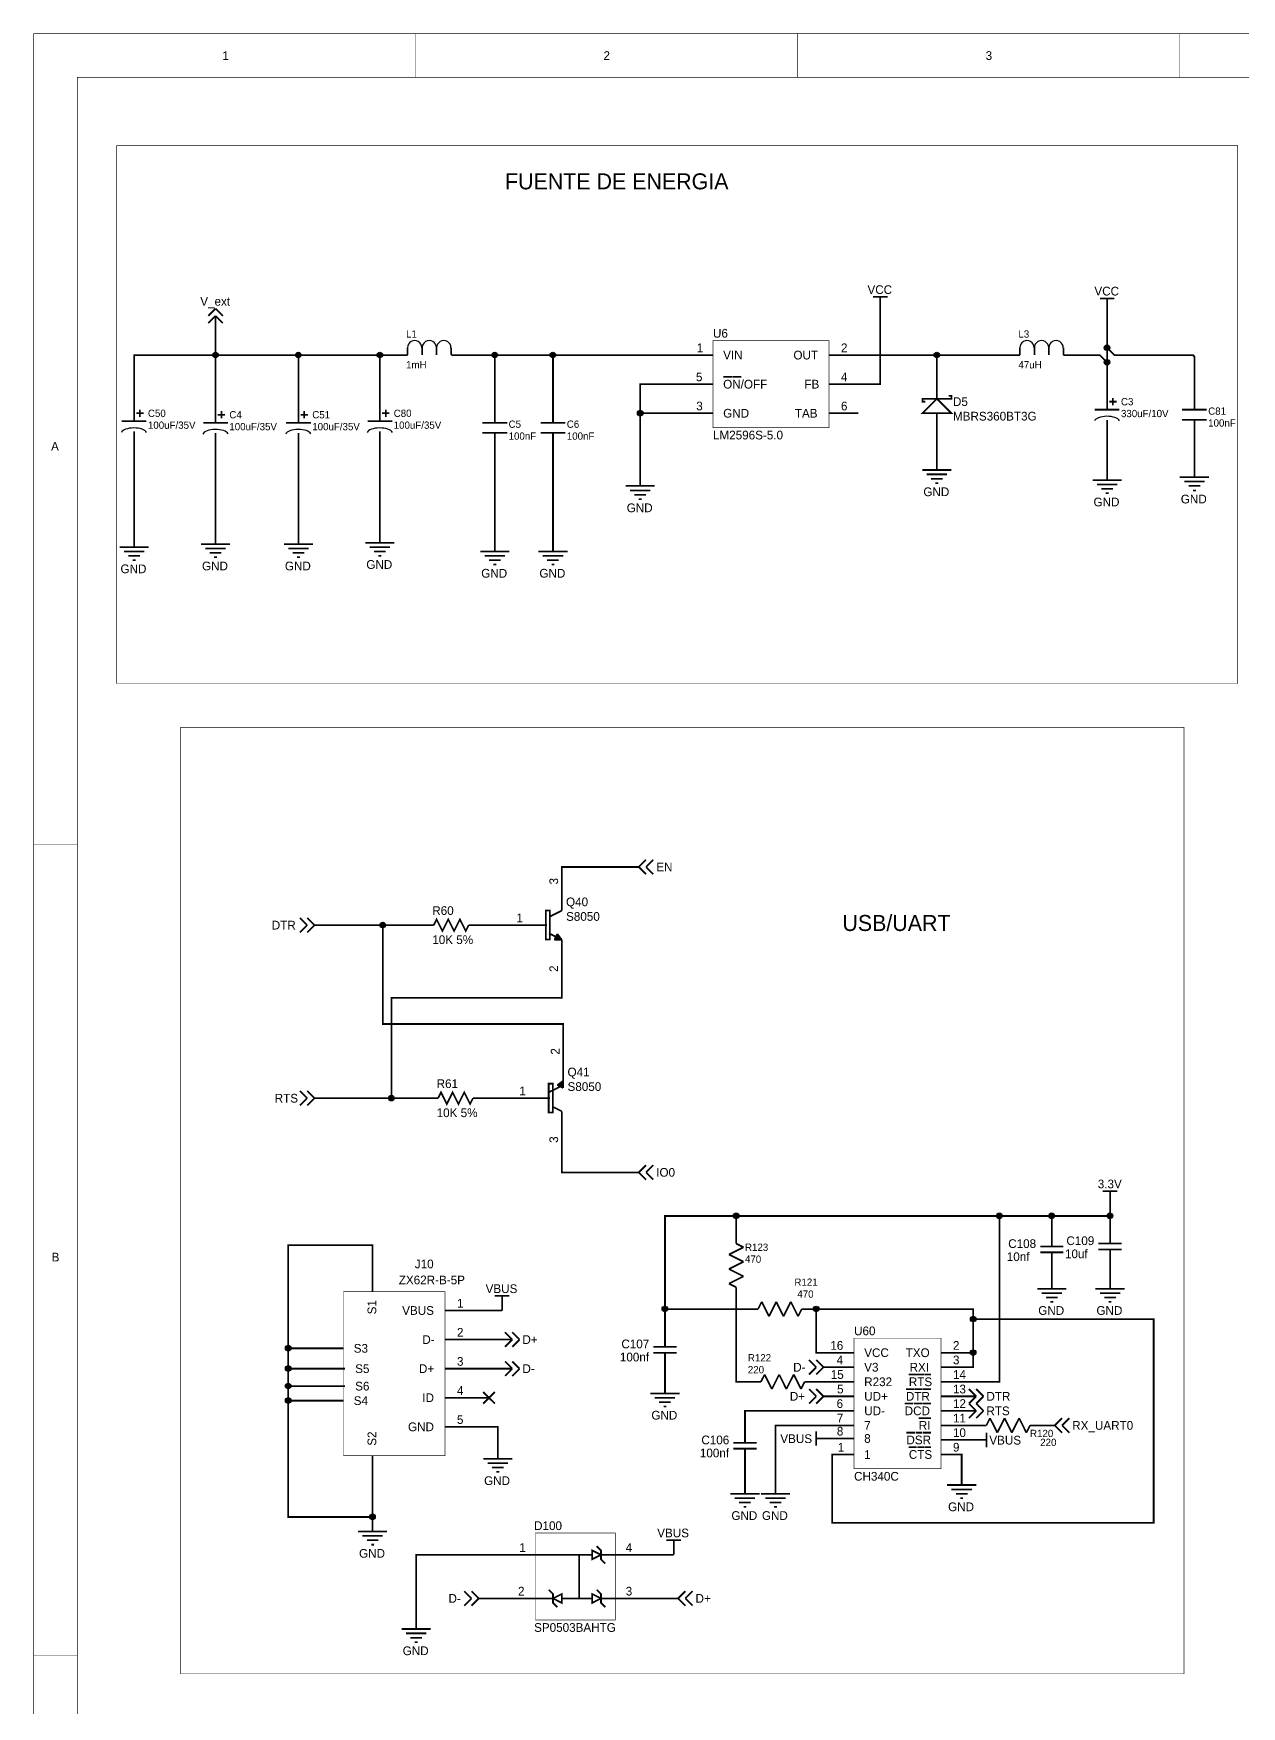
# Model space of a CAD drawing. Header units: millimetres. Extents: x 0 to 800, y 0 to 566.
# Drawn here: x 0 to 210.9, y 274.2 to 566.5 of the extents above; entities that cross this region are included whole.
import ezdxf

# ---------------------------------------------------------------- set-up
doc = ezdxf.new("R2010")
doc.units = ezdxf.units.MM
doc.layers.add('Sheet', color=255, linetype='Continuous')

msp = doc.modelspace()

# ---------------------------------------------------------------- linework, layer by layer
at = {"layer": 'Sheet'}
for points, const_width in [([(0, 566.42), (800.06, 566.42), (800.06, 0.04), (0, 0.04), (0, 566.42)], 0.0991), ([(66.67, 558.8), (66.67, 566.42)], 0.0991), ([(133.35, 558.8), (133.35, 566.42)], 0.0991), ([(200.03, 558.8), (200.03, 566.42)], 0.0991), ([(7.62, 558.8), (792.44, 558.8), (792.44, 7.66), (7.62, 7.66), (7.62, 558.8)], 0.0991), ([(14.48, 546.88), (210.27, 546.88), (210.27, 452.92), (14.48, 452.92), (14.48, 546.88)], 0.0991), ([(146.56, 520.45), (149.1, 520.45)], 0.3), ([(147.83, 517.91), (147.83, 520.45)], 0.3), ([(186.18, 520.19), (188.72, 520.19)], 0.3), ([(187.45, 517.65), (187.45, 520.19)], 0.3), ([(31.75, 518.41), (30.48, 517.14)], 0.3), ([(31.75, 517.14), (30.48, 515.87)], 0.3), ([(31.75, 518.41), (33.02, 517.14)], 0.3), ([(31.75, 517.14), (33.02, 515.87)], 0.3), ([(31.75, 515.37), (31.75, 517.14)], 0.3), ([(147.83, 517.91), (147.83, 505.21), (144.02, 505.21)], 0.3), ([(187.45, 509.02), (187.45, 511.56), (187.45, 517.65)], 0.3), ([(31.75, 515.37), (31.75, 510.29)], 0.3), ([(65.28, 511.56), (65.28, 510.29)], 0.3), ([(67.82, 511.56), (67.82, 510.29)], 0.3), ([(70.36, 511.56), (70.36, 510.29)], 0.3), ([(72.9, 511.56), (72.9, 510.29)], 0.3), ([(118.62, 512.83), (138.9, 512.83), (138.9, 497.63), (118.62, 497.63), (118.62, 512.83)], 0.0991), ([(172.21, 511.56), (172.21, 510.29)], 0.3), ([(174.75, 511.56), (174.75, 510.29)], 0.3), ([(177.29, 511.56), (177.29, 510.29)], 0.3), ([(179.83, 511.56), (179.83, 510.29)], 0.3), ([(187.45, 511.56), (188.72, 510.29), (202.44, 510.29), (202.69, 510.03), (202.69, 503.68)], 0.3), ([(17.53, 501.65), (17.53, 510.29), (31.75, 510.29)], 0.3), ([(62.74, 510.29), (60.45, 510.29), (46.23, 510.29), (31.75, 510.29), (31.75, 501.4)], 0.3), ([(46.23, 501.4), (46.23, 510.29)], 0.3), ([(60.45, 501.65), (60.45, 510.29)], 0.3), ([(65.28, 510.29), (62.74, 510.29)], 0.3), ([(72.9, 510.29), (75.44, 510.29)], 0.3), ([(80.52, 501.4), (80.52, 510.29), (75.44, 510.29)], 0.3), ([(90.68, 501.4), (90.68, 510.29), (80.52, 510.29)], 0.3), ([(113.54, 510.29), (90.68, 510.29)], 0.3), ([(118.62, 510.29), (113.54, 510.29)], 0.3), ([(138.94, 510.29), (144.02, 510.29)], 0.3), ([(144.02, 510.29), (157.73, 510.29), (169.67, 510.29)], 0.3), ([(157.73, 505.21), (157.73, 510.29)], 0.3), ([(172.21, 510.29), (169.67, 510.29)], 0.3), ([(179.83, 510.29), (182.37, 510.29)], 0.3), ([(187.45, 503.68), (187.45, 509.02), (186.18, 510.29), (182.37, 510.29)], 0.3), ([(121.92, 506.48), (120.4, 506.48)], 0.3), ([(123.57, 506.48), (122.01, 506.48)], 0.3), ([(113.54, 500.13), (105.92, 500.13), (105.92, 505.21), (113.54, 505.21)], 0.3), ([(118.62, 505.21), (113.54, 505.21)], 0.3), ([(138.94, 505.21), (144.02, 505.21)], 0.3), ([(159.77, 503.17), (160.27, 503.17), (160.27, 502.67), (155.19, 502.67), (155.19, 502.16), (155.7, 502.16)], 0.3), ([(157.73, 502.67), (157.73, 505.21)], 0.3), ([(187.45, 501.14), (187.45, 503.68)], 0.3), ([(188.47, 501.52), (188.47, 502.79)], 0.3), ([(202.69, 501.14), (202.69, 503.68)], 0.3), ([(17.53, 499.11), (17.53, 501.65)], 0.3), ([(17.91, 500.13), (19.18, 500.13)], 0.3), ([(18.54, 499.49), (18.54, 500.76)], 0.3), ([(31.75, 498.86), (31.75, 501.4)], 0.3), ([(32.13, 499.87), (33.4, 499.87)], 0.3), ([(32.77, 499.24), (32.77, 500.51)], 0.3), ([(46.23, 498.86), (46.23, 501.4)], 0.3), ([(46.61, 499.87), (47.88, 499.87)], 0.3), ([(47.24, 499.24), (47.24, 500.51)], 0.3), ([(60.45, 499.11), (60.45, 501.65)], 0.3), ([(60.83, 500.13), (62.1, 500.13)], 0.3), ([(61.47, 499.49), (61.47, 500.76)], 0.3), ([(80.52, 498.86), (80.52, 501.4)], 0.3), ([(90.68, 498.86), (90.68, 501.4)], 0.3), ([(105.92, 489.97), (105.92, 500.13)], 0.3), ([(118.62, 500.13), (113.54, 500.13)], 0.3), ([(138.94, 500.13), (144.02, 500.13)], 0.3), ([(157.73, 500.13), (157.73, 497.59)], 0.3), ([(189.61, 500.76), (185.29, 500.76)], 0.3), ([(187.45, 500.76), (187.45, 501.14)], 0.3), ([(187.83, 502.16), (189.1, 502.16)], 0.3), ([(204.85, 500.76), (200.53, 500.76)], 0.3), ([(202.69, 501.14), (202.69, 500.76)], 0.3), ([(19.68, 498.73), (15.37, 498.73)], 0.3), ([(17.53, 498.73), (17.53, 499.11)], 0.3), ([(17.53, 496.57), (17.53, 496.95)], 0.3), ([(33.91, 498.48), (29.59, 498.48)], 0.3), ([(31.75, 498.48), (31.75, 498.86)], 0.3), ([(31.75, 496.32), (31.75, 496.7)], 0.3), ([(48.39, 498.48), (44.07, 498.48)], 0.3), ([(46.23, 498.48), (46.23, 498.86)], 0.3), ([(46.23, 496.32), (46.23, 496.7)], 0.3), ([(62.61, 498.73), (58.29, 498.73)], 0.3), ([(60.45, 498.73), (60.45, 499.11)], 0.3), ([(60.45, 496.57), (60.45, 496.95)], 0.3), ([(82.68, 498.48), (78.36, 498.48)], 0.3), ([(78.36, 496.7), (82.68, 496.7)], 0.3), ([(80.52, 498.48), (80.52, 498.86)], 0.3), ([(80.52, 496.32), (80.52, 496.7)], 0.3), ([(92.84, 498.48), (88.52, 498.48)], 0.3), ([(88.52, 496.7), (92.84, 496.7)], 0.3), ([(90.68, 498.86), (90.68, 498.48)], 0.3), ([(90.68, 496.7), (90.68, 496.32)], 0.3), ([(157.73, 497.59), (157.73, 492.76)], 0.3), ([(187.45, 498.6), (187.45, 498.98)], 0.3), ([(187.45, 498.6), (187.45, 496.06)], 0.3), ([(200.53, 498.98), (204.85, 498.98)], 0.3), ([(202.69, 498.98), (202.69, 498.6)], 0.3), ([(202.69, 498.6), (202.69, 496.06)], 0.3), ([(17.53, 496.57), (17.53, 494.03)], 0.3), ([(17.53, 494.03), (17.53, 479.3)], 0.3), ([(31.75, 496.32), (31.75, 493.78)], 0.3), ([(31.75, 493.78), (31.75, 479.81)], 0.3), ([(46.23, 496.32), (46.23, 493.78)], 0.3), ([(46.23, 493.78), (46.23, 479.81)], 0.3), ([(60.45, 496.57), (60.45, 494.03)], 0.3), ([(60.45, 494.03), (60.45, 480.06)], 0.3), ([(80.52, 496.32), (80.52, 493.78)], 0.3), ([(80.52, 493.78), (80.52, 478.54)], 0.3), ([(90.68, 496.32), (90.68, 493.78)], 0.3), ([(90.68, 493.78), (90.68, 478.54)], 0.3), ([(187.45, 496.06), (187.45, 490.98)], 0.3), ([(202.69, 496.06), (202.69, 491.49)], 0.3), ([(157.73, 492.76), (157.73, 490.22)], 0.3), ([(187.45, 490.98), (187.45, 488.44)], 0.3), ([(202.69, 491.49), (202.69, 488.95)], 0.3), ([(105.92, 489.97), (105.92, 487.43)], 0.3), ([(155.19, 490.22), (160.27, 490.22)], 0.3), ([(155.96, 489.46), (159.51, 489.46)], 0.3), ([(156.72, 488.7), (158.75, 488.7)], 0.3), ([(157.48, 487.93), (157.99, 487.93)], 0.3), ([(184.91, 488.44), (189.99, 488.44)], 0.3), ([(200.15, 488.95), (205.23, 488.95)], 0.3), ([(200.91, 488.19), (204.47, 488.19)], 0.3), ([(103.38, 487.43), (108.46, 487.43)], 0.3), ([(104.14, 486.66), (107.7, 486.66)], 0.3), ([(104.9, 485.9), (106.93, 485.9)], 0.3), ([(105.66, 485.14), (106.17, 485.14)], 0.3), ([(185.67, 487.68), (189.23, 487.68)], 0.3), ([(186.44, 486.92), (188.47, 486.92)], 0.3), ([(187.2, 486.16), (187.71, 486.16)], 0.3), ([(201.68, 487.43), (203.71, 487.43)], 0.3), ([(202.44, 486.66), (202.95, 486.66)], 0.3), ([(17.53, 479.3), (17.53, 476.76)], 0.3), ([(31.75, 479.81), (31.75, 477.27)], 0.3), ([(46.23, 479.81), (46.23, 477.27)], 0.3), ([(60.45, 480.06), (60.45, 477.52)], 0.3), ([(14.99, 476.76), (20.07, 476.76)], 0.3), ([(29.21, 477.27), (34.29, 477.27)], 0.3), ([(29.97, 476.5), (33.53, 476.5)], 0.3), ([(43.69, 477.27), (48.77, 477.27)], 0.3), ([(44.45, 476.5), (48.01, 476.5)], 0.3), ([(57.91, 477.52), (62.99, 477.52)], 0.3), ([(58.67, 476.76), (62.23, 476.76)], 0.3), ([(80.52, 478.54), (80.52, 476)], 0.3), ([(90.68, 478.54), (90.68, 476)], 0.3), ([(15.75, 476), (19.3, 476)], 0.3), ([(16.51, 475.23), (18.54, 475.23)], 0.3), ([(17.27, 474.47), (17.78, 474.47)], 0.3), ([(30.73, 475.74), (32.77, 475.74)], 0.3), ([(31.5, 474.98), (32, 474.98)], 0.3), ([(45.21, 475.74), (47.24, 475.74)], 0.3), ([(45.97, 474.98), (46.48, 474.98)], 0.3), ([(59.44, 476), (61.47, 476)], 0.3), ([(60.2, 475.23), (60.71, 475.23)], 0.3), ([(77.98, 476), (83.06, 476)], 0.3), ([(78.74, 475.23), (82.3, 475.23)], 0.3), ([(79.5, 474.47), (81.53, 474.47)], 0.3), ([(80.26, 473.71), (80.77, 473.71)], 0.3), ([(88.14, 476), (93.22, 476)], 0.3), ([(88.9, 475.23), (92.46, 475.23)], 0.3), ([(89.66, 474.47), (91.69, 474.47)], 0.3), ([(90.42, 473.71), (90.93, 473.71)], 0.3), ([(25.65, 445.26), (200.87, 445.26), (200.87, 279.95), (25.65, 279.95), (25.65, 445.26)], 0.0991), ([(7.62, 424.81), (0, 424.81)], 0.0991), ([(92.2, 418.34), (92.2, 420.88), (105.16, 420.88)], 0.3), ([(105.16, 420.88), (105.66, 420.88)], 0.3), ([(105.66, 420.88), (106.93, 422.15)], 0.3), ([(105.66, 420.88), (106.93, 419.61)], 0.3), ([(106.93, 420.88), (108.2, 422.15)], 0.3), ([(106.93, 420.88), (108.2, 419.61)], 0.3), ([(92.2, 415.8), (92.2, 418.34)], 0.3), ([(92.2, 415.8), (92.2, 413.26)], 0.3), ([(47.75, 410.72), (46.48, 411.99)], 0.3), ([(49.02, 410.72), (47.75, 411.99)], 0.3), ([(69.85, 410.72), (70.36, 411.73), (71.37, 409.7), (72.39, 411.73), (73.41, 409.7), (74.42, 411.73), (75.44, 409.7), (75.95, 410.72)], 0.3), ([(89.41, 413.26), (90.13, 413.26), (90.13, 408.22), (89.41, 408.22), (89.41, 413.26)], 0.3), ([(92.2, 413.26), (90.17, 412.24)], 0.3), ([(47.75, 410.72), (46.48, 409.45)], 0.3), ([(49.02, 410.72), (47.75, 409.45)], 0.3), ([(49.53, 410.72), (49.02, 410.72)], 0.3), ([(67.31, 410.72), (60.96, 410.72), (49.53, 410.72)], 0.3), ([(60.96, 410.72), (60.96, 393.45), (92.46, 393.45), (92.46, 388.62)], 0.3), ([(69.85, 410.72), (67.31, 410.72)], 0.3), ([(75.95, 410.72), (78.49, 410.72)], 0.3), ([(78.49, 410.72), (84.58, 410.72)], 0.3), ([(87.12, 410.72), (84.58, 410.72)], 0.3), ([(87.12, 410.72), (89.66, 410.72)], 0.3), ([(91.2, 408.68), (89.97, 409.29)], 0.3), ([(90.93, 408.18), (91.44, 409.19)], 0.3), ([(91.44, 409.19), (92.2, 408.18)], 0.3), ([(92.2, 408.18), (90.93, 408.18)], 0.3), ([(91.44, 408.94), (91.19, 408.43)], 0.3), ([(91.19, 408.43), (91.57, 408.43)], 0.3), ([(91.19, 408.3), (91.95, 408.3)], 0.3), ([(91.95, 408.3), (91.44, 408.94)], 0.3), ([(91.57, 408.43), (91.44, 408.69)], 0.3), ([(92.2, 408.18), (92.2, 405.64)], 0.3), ([(92.2, 405.64), (92.2, 403.1)], 0.3), ([(92.2, 403.1), (92.2, 398.02), (62.48, 398.02), (62.48, 380.49)], 0.3), ([(92.46, 386.08), (92.46, 388.62)], 0.3), ([(92.46, 383.54), (92.46, 386.08)], 0.3), ([(89.92, 383.03), (90.64, 383.03), (90.64, 377.99), (89.92, 377.99), (89.92, 383.03)], 0.3), ([(91.44, 382.78), (92.46, 383.54)], 0.3), ([(92.46, 382.27), (91.44, 382.78)], 0.3), ([(92.33, 383.29), (91.69, 382.78)], 0.3), ([(91.69, 382.78), (92.2, 382.52)], 0.3), ([(92.2, 382.9), (91.95, 382.78)], 0.3), ([(92.2, 382.52), (92.2, 382.9)], 0.3), ([(92.33, 382.52), (92.33, 383.29)], 0.3), ([(92.46, 383.54), (92.46, 382.27)], 0.3), ([(47.75, 380.49), (46.48, 381.76)], 0.3), ([(47.75, 380.49), (46.48, 379.22)], 0.3), ([(49.02, 380.49), (47.75, 381.76)], 0.3), ([(49.02, 380.49), (47.75, 379.22)], 0.3), ([(49.53, 380.49), (49.02, 380.49)], 0.3), ([(68.07, 380.49), (62.48, 380.49), (49.53, 380.49)], 0.3), ([(70.61, 380.49), (68.07, 380.49)], 0.3), ([(70.61, 380.49), (71.12, 381.51), (72.14, 379.48), (73.15, 381.51), (74.17, 379.48), (75.18, 381.51), (76.2, 379.48), (76.71, 380.49)], 0.3), ([(76.71, 380.49), (79.25, 380.49)], 0.3), ([(79.25, 380.49), (85.09, 380.49)], 0.3), ([(87.63, 380.49), (85.09, 380.49)], 0.3), ([(87.63, 380.49), (90.17, 380.49)], 0.3), ([(89.92, 381.51), (91.95, 382.52)], 0.3), ([(90.68, 378.97), (91.19, 378.71)], 0.3), ([(92.2, 378.21), (90.97, 378.82)], 0.3), ([(92.2, 378.21), (92.2, 375.67)], 0.3), ([(92.2, 375.67), (92.2, 373.13)], 0.3), ([(92.2, 373.13), (92.2, 367.54), (105.16, 367.54)], 0.3), ([(105.66, 367.54), (106.93, 368.81)], 0.3), ([(106.93, 367.54), (108.2, 368.81)], 0.3), ([(105.16, 367.54), (105.66, 367.54)], 0.3), ([(105.66, 367.54), (106.93, 366.27)], 0.3), ([(106.93, 367.54), (108.2, 366.27)], 0.3), ([(186.69, 364.24), (189.23, 364.24)], 0.3), ([(187.96, 361.7), (187.96, 364.24)], 0.3), ([(110.24, 340.36), (110.24, 343.66), (110.24, 359.92), (122.68, 359.92)], 0.3), ([(122.68, 359.92), (168.66, 359.92)], 0.3), ([(122.68, 359.92), (122.68, 357.63)], 0.3), ([(161.04, 330.96), (168.66, 330.96), (168.66, 359.92)], 0.3), ([(168.66, 359.92), (177.8, 359.92), (187.96, 359.92), (187.96, 361.7)], 0.3), ([(177.8, 357.89), (177.8, 359.92)], 0.3), ([(187.96, 359.92), (187.96, 358.39)], 0.3), ([(122.68, 355.09), (122.68, 357.63)], 0.3), ([(177.8, 355.35), (177.8, 357.89)], 0.3), ([(187.96, 355.85), (187.96, 358.39)], 0.3), ([(46.48, 336.8), (44.45, 336.8), (44.45, 354.84), (59.18, 354.84), (59.18, 354.33)], 0.3), ([(59.18, 346.71), (59.18, 354.33)], 0.3), ([(123.95, 354.46), (121.41, 353.19)], 0.3), ([(122.68, 355.09), (123.95, 354.46)], 0.3), ([(175.77, 354.58), (179.83, 354.58)], 0.3), ([(175.77, 353.57), (179.83, 353.57)], 0.3), ([(177.8, 354.58), (177.8, 355.35)], 0.3), ([(177.8, 352.81), (177.8, 353.57)], 0.3), ([(185.93, 355.09), (189.99, 355.09)], 0.3), ([(185.93, 354.08), (189.99, 354.08)], 0.3), ([(187.96, 355.09), (187.96, 355.85)], 0.3), ([(187.96, 353.31), (187.96, 354.08)], 0.3), ([(121.41, 353.19), (123.95, 351.92)], 0.3), ([(123.95, 351.92), (121.41, 350.65)], 0.3), ([(121.41, 350.65), (123.95, 349.38)], 0.3), ([(177.8, 352.81), (177.8, 350.27)], 0.3), ([(187.96, 353.31), (187.96, 350.77)], 0.3), ([(187.96, 350.77), (187.96, 349.76)], 0.3), ([(123.95, 349.38), (121.41, 348.11)], 0.3), ([(121.41, 348.11), (122.68, 347.47)], 0.3), ([(177.8, 350.27), (177.8, 349.76)], 0.3), ([(177.8, 349.76), (177.8, 347.22)], 0.3), ([(187.96, 349.76), (187.96, 347.22)], 0.3), ([(54.1, 346.71), (71.84, 346.71), (71.84, 318.05), (54.1, 318.05), (54.1, 346.71)], 0.0991), ([(80.52, 345.95), (83.06, 345.95)], 0.3), ([(81.79, 343.41), (81.79, 345.95)], 0.3), ([(122.68, 347.47), (122.68, 344.93)], 0.3), ([(122.68, 344.93), (122.68, 330.96), (124.46, 330.96)], 0.3), ([(127.13, 344.93), (126.49, 343.66)], 0.3), ([(128.4, 342.39), (127.13, 344.93)], 0.3), ([(129.67, 344.93), (128.4, 342.39)], 0.3), ([(130.94, 342.39), (129.67, 344.93)], 0.3), ([(132.21, 344.93), (130.94, 342.39)], 0.3), ([(133.48, 342.39), (132.21, 344.93)], 0.3), ([(175.26, 347.22), (180.34, 347.22)], 0.3), ([(176.02, 346.46), (179.58, 346.46)], 0.3), ([(176.78, 345.69), (178.82, 345.69)], 0.3), ([(177.55, 344.93), (178.05, 344.93)], 0.3), ([(185.42, 347.22), (190.5, 347.22)], 0.3), ([(186.18, 346.46), (189.74, 346.46)], 0.3), ([(186.94, 345.69), (188.98, 345.69)], 0.3), ([(187.71, 344.93), (188.21, 344.93)], 0.3), ([(71.88, 343.41), (79.5, 343.41)], 0.3), ([(79.5, 343.41), (81.79, 343.41)], 0.3), ([(123.95, 343.66), (110.24, 343.66)], 0.3), ([(126.49, 343.66), (123.95, 343.66)], 0.3), ([(134.11, 343.66), (133.48, 342.39)], 0.3), ([(134.11, 343.66), (136.65, 343.66)], 0.3), ([(140.72, 318.26), (139.45, 318.26), (139.45, 306.32), (195.58, 306.32), (195.58, 341.88), (164.08, 341.88), (164.08, 343.66), (136.65, 343.66), (136.65, 336.04), (140.72, 336.04)], 0.3), ([(161.04, 336.04), (164.08, 336.04), (164.08, 341.88)], 0.3), ([(83.57, 338.33), (82.3, 339.6)], 0.3), ([(84.84, 338.33), (83.57, 339.6)], 0.3), ([(110.24, 337.82), (110.24, 340.36)], 0.3), ([(44.45, 336.8), (44.45, 333.25)], 0.3), ([(54.1, 336.8), (46.48, 336.8)], 0.3), ([(71.88, 338.33), (79.5, 338.33)], 0.3), ([(79.5, 338.33), (81.79, 338.33)], 0.3), ([(81.79, 338.33), (83.57, 338.33)], 0.3), ([(83.57, 338.33), (82.3, 337.06)], 0.3), ([(84.84, 338.33), (83.57, 337.06)], 0.3), ([(108.2, 337.06), (112.27, 337.06)], 0.3), ([(108.2, 336.04), (112.27, 336.04)], 0.3), ([(110.24, 337.06), (110.24, 337.82)], 0.3), ([(110.24, 335.28), (110.24, 336.04)], 0.3), ([(143.26, 336.04), (140.72, 336.04)], 0.3), ([(143.26, 338.58), (158.45, 338.58), (158.45, 315.77), (143.26, 315.77), (143.26, 338.58)], 0.0991), ([(158.5, 336.04), (161.04, 336.04)], 0.3), ([(161.04, 333.5), (164.08, 333.5), (164.08, 336.04)], 0.3), ([(46.74, 333.25), (44.45, 333.25)], 0.3), ([(44.45, 330.2), (44.45, 333.25)], 0.3), ([(54.36, 333.25), (46.74, 333.25)], 0.3), ([(71.88, 333.25), (79.5, 333.25)], 0.3), ([(79.5, 333.25), (81.79, 333.25)], 0.3), ([(81.79, 333.25), (83.57, 333.25)], 0.3), ([(83.57, 333.25), (82.3, 334.52)], 0.3), ([(83.57, 333.25), (82.3, 331.98)], 0.3), ([(84.84, 333.25), (83.57, 334.52)], 0.3), ([(84.84, 333.25), (83.57, 331.98)], 0.3), ([(110.24, 335.28), (110.24, 332.74)], 0.3), ([(136.65, 333.5), (135.38, 334.77)], 0.3), ([(136.65, 333.5), (135.38, 332.23)], 0.3), ([(137.92, 333.5), (136.65, 334.77)], 0.3), ([(137.92, 333.5), (136.65, 332.23)], 0.3), ([(138.43, 333.5), (137.92, 333.5)], 0.3), ([(140.72, 333.5), (138.43, 333.5)], 0.3), ([(143.26, 333.5), (140.72, 333.5)], 0.3), ([(158.5, 333.5), (161.04, 333.5)], 0.3), ([(46.48, 327.66), (44.45, 327.66), (44.45, 330.2), (46.74, 330.2)], 0.3), ([(54.36, 330.2), (46.74, 330.2)], 0.3), ([(110.24, 332.74), (110.24, 331.47)], 0.3), ([(110.24, 331.47), (110.24, 328.93)], 0.3), ([(127, 330.96), (124.46, 330.96)], 0.3), ([(127.64, 332.23), (127, 330.96)], 0.3), ([(128.91, 329.69), (127.64, 332.23)], 0.3), ([(130.18, 332.23), (128.91, 329.69)], 0.3), ([(131.44, 329.69), (130.18, 332.23)], 0.3), ([(132.72, 332.23), (131.44, 329.69)], 0.3), ([(133.99, 329.69), (132.72, 332.23)], 0.3), ([(134.62, 330.96), (133.99, 329.69)], 0.3), ([(134.62, 330.96), (137.16, 330.96)], 0.3), ([(140.72, 330.96), (137.16, 330.96)], 0.3), ([(143.26, 330.96), (140.72, 330.96)], 0.3), ([(154.3, 332.23), (152.82, 332.23)], 0.3), ([(155.57, 332.23), (154.3, 332.23)], 0.3), ([(156.72, 332.23), (155.62, 332.23)], 0.3), ([(156.72, 332.23), (155.62, 332.23)], 0.3), ([(158.5, 330.96), (161.04, 330.96)], 0.3), ([(44.45, 327.66), (44.45, 307.34), (59.18, 307.34), (59.18, 310.39)], 0.3), ([(54.1, 327.66), (46.48, 327.66)], 0.3), ([(71.88, 328.17), (79.5, 328.17)], 0.3), ([(78.49, 327.15), (80.52, 329.18)], 0.3), ([(78.49, 329.18), (80.52, 327.15)], 0.3), ([(107.7, 328.93), (112.78, 328.93)], 0.3), ([(108.46, 328.17), (112.01, 328.17)], 0.3), ([(109.22, 327.41), (111.25, 327.41)], 0.3), ([(136.65, 328.42), (135.38, 329.69)], 0.3), ([(136.65, 328.42), (135.38, 327.15)], 0.3), ([(137.92, 328.42), (136.65, 329.69)], 0.3), ([(137.92, 328.42), (136.65, 327.15)], 0.3), ([(138.43, 328.42), (137.92, 328.42)], 0.3), ([(138.43, 328.42), (140.72, 328.42)], 0.3), ([(143.26, 328.42), (140.72, 328.42)], 0.3), ([(153.63, 327.15), (152.1, 327.15)], 0.3), ([(153.84, 329.69), (152.31, 329.69)], 0.3), ([(155.11, 327.15), (153.71, 327.15)], 0.3), ([(155.19, 329.69), (153.92, 329.69)], 0.3), ([(156.72, 327.15), (155.19, 327.15)], 0.3), ([(156.72, 327.15), (155.19, 327.15)], 0.3), ([(156.72, 329.69), (155.24, 329.69)], 0.3), ([(156.72, 329.69), (155.24, 329.69)], 0.3), ([(158.5, 328.42), (161.04, 328.42)], 0.3), ([(161.04, 328.42), (162.81, 328.42)], 0.3), ([(162.81, 328.42), (164.59, 328.42)], 0.3), ([(164.59, 328.42), (163.32, 329.69)], 0.3), ([(164.59, 328.42), (163.32, 327.15)], 0.3), ([(164.59, 325.88), (163.32, 327.15)], 0.3), ([(165.86, 328.42), (164.59, 329.69)], 0.3), ([(165.86, 328.42), (164.59, 327.15)], 0.3), ([(165.86, 325.88), (164.59, 327.15)], 0.3), ([(109.98, 326.64), (110.49, 326.64)], 0.3), ([(140.72, 325.88), (124.21, 325.88), (124.21, 323.6)], 0.3), ([(143.26, 325.88), (140.72, 325.88)], 0.3), ([(156.04, 324.61), (154.56, 324.61)], 0.3), ([(156.72, 324.61), (156.04, 324.61)], 0.3), ([(156.72, 324.61), (156.04, 324.61)], 0.3), ([(158.5, 325.88), (161.04, 325.88)], 0.3), ([(162.81, 325.88), (161.04, 325.88)], 0.3), ([(162.81, 325.88), (164.59, 325.88)], 0.3), ([(164.59, 325.88), (163.32, 324.61)], 0.3), ([(165.86, 325.88), (164.59, 324.61)], 0.3), ([(167, 324.61), (166.37, 323.34)], 0.3), ([(168.28, 322.07), (167, 324.61)], 0.3), ([(169.54, 324.61), (168.28, 322.07)], 0.3), ([(170.81, 322.07), (169.54, 324.61)], 0.3), ([(172.09, 324.61), (170.81, 322.07)], 0.3), ([(173.35, 322.07), (172.09, 324.61)], 0.3), ([(178.31, 323.34), (179.58, 324.61)], 0.3), ([(179.58, 323.34), (180.85, 324.61)], 0.3), ([(71.88, 323.09), (79.5, 323.09)], 0.3), ([(79.5, 323.09), (81.03, 323.09), (81.03, 320.04)], 0.3), ([(124.21, 321.06), (124.21, 323.6)], 0.3), ([(140.72, 323.34), (129.54, 323.34), (129.54, 313.94)], 0.3), ([(136.65, 322.33), (136.65, 319.79)], 0.3), ([(143.26, 323.34), (140.72, 323.34)], 0.3), ([(153.92, 322.07), (152.4, 322.07)], 0.3), ([(155.11, 322.07), (154.01, 322.07)], 0.3), ([(156.72, 322.07), (155.24, 322.07)], 0.3), ([(156.72, 322.07), (155.24, 322.07)], 0.3), ([(158.5, 323.34), (161.04, 323.34)], 0.3), ([(161.04, 323.34), (163.83, 323.34)], 0.3), ([(166.37, 323.34), (163.83, 323.34)], 0.3), ([(166.37, 322.07), (166.37, 319.53)], 0.3), ([(173.99, 323.34), (173.35, 322.07)], 0.3), ([(173.99, 323.34), (176.53, 323.34)], 0.3), ([(176.53, 323.34), (177.8, 323.34)], 0.3), ([(177.8, 323.34), (178.31, 323.34)], 0.3), ([(178.31, 323.34), (179.58, 322.07)], 0.3), ([(179.58, 323.34), (180.85, 322.07)], 0.3), ([(81.03, 320.04), (81.03, 317.5)], 0.3), ([(122.17, 320.29), (126.24, 320.29)], 0.3), ([(122.17, 319.28), (126.24, 319.28)], 0.3), ([(124.21, 320.29), (124.21, 321.06)], 0.3), ([(124.21, 318.52), (124.21, 319.28)], 0.3), ([(124.21, 318.52), (124.21, 315.98)], 0.3), ([(139.19, 321.06), (136.65, 321.06)], 0.3), ([(140.72, 321.06), (139.19, 321.06)], 0.3), ([(143.26, 321.06), (140.72, 321.06)], 0.3), ([(154.22, 319.53), (152.82, 319.53)], 0.3), ([(155.57, 319.53), (154.3, 319.53)], 0.3), ([(156.72, 319.53), (155.62, 319.53)], 0.3), ([(156.72, 319.53), (155.62, 319.53)], 0.3), ([(158.5, 320.8), (161.04, 320.8)], 0.3), ([(161.04, 320.8), (163.83, 320.8)], 0.3), ([(163.83, 320.8), (166.37, 320.8)], 0.3), ([(59.18, 318.01), (59.18, 310.39)], 0.3), ([(78.49, 317.5), (83.57, 317.5)], 0.3), ([(79.25, 316.74), (82.8, 316.74)], 0.3), ([(80.01, 315.98), (82.04, 315.98)], 0.3), ([(124.21, 313.94), (124.21, 315.98)], 0.3), ([(143.26, 318.26), (140.72, 318.26)], 0.3), ([(158.5, 318.26), (161.04, 318.26)], 0.3), ([(161.04, 318.26), (162.05, 318.26), (162.05, 315.47)], 0.3), ([(162.05, 315.47), (162.05, 312.93)], 0.3), ([(80.77, 315.21), (81.28, 315.21)], 0.3), ([(124.21, 313.94), (124.21, 311.4)], 0.3), ([(129.54, 313.94), (129.54, 311.4)], 0.3), ([(159.51, 312.93), (164.59, 312.93)], 0.3), ([(121.67, 311.4), (126.75, 311.4)], 0.3), ([(122.43, 310.64), (125.98, 310.64)], 0.3), ([(123.19, 309.88), (125.22, 309.88)], 0.3), ([(127, 311.4), (132.08, 311.4)], 0.3), ([(127.76, 310.64), (131.32, 310.64)], 0.3), ([(128.52, 309.88), (130.56, 309.88)], 0.3), ([(160.27, 312.17), (163.83, 312.17)], 0.3), ([(161.04, 311.4), (163.07, 311.4)], 0.3), ([(161.8, 310.64), (162.31, 310.64)], 0.3), ([(59.18, 307.34), (59.18, 304.8)], 0.3), ([(123.95, 309.12), (124.46, 309.12)], 0.3), ([(129.29, 309.12), (129.79, 309.12)], 0.3), ([(56.64, 304.8), (61.72, 304.8)], 0.3), ([(57.4, 304.04), (60.96, 304.04)], 0.3), ([(87.63, 304.55), (101.56, 304.55), (101.56, 289.35), (87.63, 289.35), (87.63, 304.55)], 0.0991), ([(58.17, 303.28), (60.2, 303.28)], 0.3), ([(58.93, 302.51), (59.44, 302.51)], 0.3), ([(99.06, 300.74), (97.54, 301.5), (97.54, 299.97), (99.06, 300.74), (99.06, 301.5), (98.3, 302.26)], 0.3), ([(110.49, 303.28), (113.03, 303.28)], 0.3), ([(111.76, 300.74), (111.76, 303.28)], 0.3), ([(80.01, 300.74), (66.8, 300.74), (66.8, 290.32)], 0.3), ([(87.63, 300.74), (80.01, 300.74)], 0.3), ([(95.25, 300.74), (87.63, 300.74)], 0.3), ([(96.01, 300.74), (95.25, 300.74), (95.25, 293.12)], 0.3), ([(97.54, 300.74), (96.01, 300.74)], 0.3), ([(99.06, 300.74), (99.06, 299.97), (99.82, 299.21)], 0.3), ([(99.06, 300.74), (101.35, 300.74)], 0.3), ([(101.35, 300.74), (108.97, 300.74)], 0.3), ([(108.97, 300.74), (111.76, 300.74)], 0.3), ([(76.45, 293.12), (75.18, 294.39)], 0.3), ([(76.45, 293.12), (75.18, 291.85)], 0.3), ([(77.72, 293.12), (76.45, 294.39)], 0.3), ([(77.72, 293.12), (76.45, 291.85)], 0.3), ([(78.23, 293.12), (77.72, 293.12)], 0.3), ([(80.01, 293.12), (78.23, 293.12)], 0.3), ([(87.63, 293.12), (80.01, 293.12)], 0.3), ([(90.68, 293.12), (87.63, 293.12)], 0.3), ([(90.68, 293.12), (90.68, 293.88), (89.92, 294.64)], 0.3), ([(90.68, 293.12), (92.2, 292.35), (92.2, 293.88), (90.68, 293.12), (90.68, 292.35), (91.44, 291.59)], 0.3), ([(92.2, 293.12), (93.73, 293.12)], 0.3), ([(95.25, 293.12), (93.73, 293.12)], 0.3), ([(95.25, 293.12), (96.01, 293.12)], 0.3), ([(97.54, 293.12), (96.01, 293.12)], 0.3), ([(99.06, 293.12), (97.54, 293.88), (97.54, 292.35), (99.06, 293.12), (99.06, 293.88), (98.3, 294.64)], 0.3), ([(99.06, 293.12), (99.06, 292.35), (99.82, 291.59)], 0.3), ([(99.06, 293.12), (101.35, 293.12)], 0.3), ([(101.35, 293.12), (108.97, 293.12)], 0.3), ([(108.97, 293.12), (112.01, 293.12)], 0.3), ([(112.01, 293.12), (112.52, 293.12)], 0.3), ([(112.52, 293.12), (113.79, 294.39)], 0.3), ([(112.52, 293.12), (113.79, 291.85)], 0.3), ([(113.79, 293.12), (115.06, 294.39)], 0.3), ([(113.79, 293.12), (115.06, 291.85)], 0.3), ([(66.8, 290.32), (66.8, 287.78)], 0.3), ([(64.26, 287.78), (69.34, 287.78)], 0.3), ([(65.02, 287.02), (68.58, 287.02)], 0.3), ([(65.79, 286.26), (67.82, 286.26)], 0.3), ([(66.55, 285.5), (67.06, 285.5)], 0.3), ([(7.62, 283.21), (0, 283.21)], 0.0991)]:
    msp.add_lwpolyline(points, dxfattribs=dict(at, const_width=const_width))
at = {"layer": 'Sheet', "const_width": 0.508}
for points in [[(187.2, 511.56, 1), (187.71, 511.56, 1)], [(31.5, 510.29, 1), (32, 510.29, 1)], [(45.97, 510.29, 1), (46.48, 510.29, 1)], [(60.2, 510.29, 1), (60.71, 510.29, 1)], [(80.26, 510.29, 1), (80.77, 510.29, 1)], [(90.42, 510.29, 1), (90.93, 510.29, 1)], [(157.48, 510.29, 1), (157.99, 510.29, 1)], [(187.2, 509.02, 1), (187.71, 509.02, 1)], [(105.66, 500.13, 1), (106.17, 500.13, 1)], [(60.71, 410.72, 1), (61.21, 410.72, 1)], [(62.23, 380.49, 1), (62.74, 380.49, 1)], [(122.43, 359.92, 1), (122.94, 359.92, 1)], [(168.4, 359.92, 1), (168.91, 359.92, 1)], [(177.55, 359.92, 1), (178.05, 359.92, 1)], [(187.71, 359.92, 1), (188.21, 359.92, 1)], [(109.98, 343.66, 1), (110.49, 343.66, 1)], [(136.4, 343.66, 1), (136.91, 343.66, 1)], [(163.83, 341.88, 1), (164.34, 341.88, 1)], [(44.2, 336.8, 1), (44.7, 336.8, 1)], [(163.83, 336.04, 1), (164.34, 336.04, 1)], [(44.2, 333.25, 1), (44.7, 333.25, 1)], [(44.2, 330.2, 1), (44.7, 330.2, 1)], [(44.2, 327.66, 1), (44.7, 327.66, 1)], [(58.93, 307.34, 1), (59.44, 307.34, 1)]]:
    msp.add_lwpolyline(points, format="xyb", close=True, dxfattribs=at)
at = {"layer": 'Sheet', "const_width": 0.3}
for points in [[(160.27, 500.13), (155.19, 500.13), (157.73, 502.67), (160.27, 500.13)], [(160.27, 500.13), (157.73, 502.67), (155.19, 500.13), (160.27, 500.13)]]:
    msp.add_lwpolyline(points, close=True, dxfattribs=at)
at = {"layer": 'Sheet'}
for centre, start, end in [((66.53, 511.58), 359.0425, 180.99), ((69.07, 511.58), 359.0426, 180.9901), ((71.61, 511.58), 359.0427, 180.9902), ((173.46, 511.58), 359.042, 180.9895), ((176, 511.58), 359.0421, 180.9896), ((178.54, 511.58), 359.0422, 180.9897)]:
    msp.add_arc(centre, 1.25, start, end, dxfattribs=at)
for centre, major_axis, ratio in [((187.43, 511.58), (0, 0.487), 0.999963), ((187.43, 511.58), (0, 0.487), 0.999963), ((187.43, 511.58), (0, 0.487), 0.999963), ((187.43, 511.58), (0, 0.487), 0.999963), ((31.73, 510.31), (0, 0.487), 0.999953), ((31.73, 510.31), (0, 0.487), 0.999953), ((31.73, 510.31), (0, 0.487), 0.999953), ((31.73, 510.31), (0, 0.487), 0.999953), ((31.73, 510.31), (0, 0.487), 0.999953), ((31.73, 510.31), (0, 0.487), 0.999953), ((46.21, 510.31), (0, 0.487), 0.999953), ((46.21, 510.31), (0, 0.487), 0.999953), ((46.21, 510.31), (0, 0.487), 0.999953), ((46.21, 510.31), (0, 0.487), 0.999953), ((60.43, 510.31), (0, 0.487), 0.999953), ((60.43, 510.31), (0, 0.487), 0.999953), ((60.43, 510.31), (0, 0.487), 0.999953), ((60.43, 510.31), (0, 0.487), 0.999953), ((80.5, 510.31), (0, 0.487), 0.997236), ((80.5, 510.31), (0, 0.487), 0.997236), ((80.5, 510.31), (0, 0.487), 0.997236), ((80.5, 510.31), (0, 0.487), 0.997236), ((90.66, 510.31), (0, 0.487), 0.999953), ((90.66, 510.31), (0, 0.487), 0.999953), ((90.66, 510.31), (0, 0.487), 0.999953), ((90.66, 510.31), (0, 0.487), 0.999953), ((157.71, 510.31), (0, 0.487), 0.999953), ((157.71, 510.31), (0, 0.487), 0.999953), ((157.71, 510.31), (0, 0.487), 0.999953), ((157.71, 510.31), (0, 0.487), 0.999953), ((187.43, 509.04), (0, 0.487), 0.999963), ((187.43, 509.04), (0, 0.487), 0.999963), ((187.43, 509.04), (0, 0.487), 0.999963), ((187.43, 509.04), (0, 0.487), 0.999963), ((105.9, 500.15), (0, 0.487), 0.999953), ((105.9, 500.15), (0, 0.487), 0.999953), ((105.9, 500.15), (0, 0.487), 0.999953), ((105.9, 500.15), (0, 0.487), 0.999953), ((60.94, 410.74), (0, 0.487), 0.999948), ((60.94, 410.74), (0, 0.487), 0.999948), ((60.94, 410.74), (0, 0.487), 0.999948), ((60.94, 410.74), (0, 0.487), 0.999948), ((62.46, 380.51), (0, 0.487), 0.999948), ((62.46, 380.51), (0, 0.487), 0.999948), ((62.46, 380.51), (0, 0.487), 0.999948), ((62.46, 380.51), (0, 0.487), 0.999948), ((122.66, 359.94), (0, 0.487), 0.999948), ((122.66, 359.94), (0, 0.487), 0.999948), ((122.66, 359.94), (0, 0.487), 0.999948), ((122.66, 359.94), (0, 0.487), 0.999948), ((122.66, 359.94), (0, 0.487), 0.999948), ((122.66, 359.94), (0, 0.487), 0.999948), ((168.64, 359.94), (0, 0.487), 0.999948), ((168.64, 359.94), (0, 0.487), 0.999948), ((168.64, 359.94), (0, 0.487), 0.999948), ((168.64, 359.94), (0, 0.487), 0.999948), ((168.64, 359.94), (0, 0.487), 0.999948), ((168.64, 359.94), (0, 0.487), 0.999948), ((177.78, 359.94), (0, 0.487), 0.999958), ((177.78, 359.94), (0, 0.487), 0.999958), ((177.78, 359.94), (0, 0.487), 0.999958), ((177.78, 359.94), (0, 0.487), 0.999958), ((187.94, 359.94), (0, 0.487), 0.999958), ((187.94, 359.94), (0, 0.487), 0.999958), ((187.94, 359.94), (0, 0.487), 0.999958), ((187.94, 359.94), (0, 0.487), 0.999958), ((110.21, 343.68), (0, 0.487), 0.999948), ((110.21, 343.68), (0, 0.487), 0.999948), ((110.21, 343.68), (0, 0.487), 0.999948), ((110.21, 343.68), (0, 0.487), 0.999948), ((136.63, 343.68), (0, 0.487), 0.999948), ((136.63, 343.68), (0, 0.487), 0.999948), ((136.63, 343.68), (0, 0.487), 0.999948), ((136.63, 343.68), (0, 0.487), 0.999948), ((136.63, 343.68), (0, 0.487), 0.999948), ((164.06, 341.91), (0, 0.486), 0.999969), ((164.06, 341.91), (0, 0.486), 0.999969), ((164.06, 341.91), (0, 0.486), 0.999969), ((164.06, 341.91), (0, 0.486), 0.999969), ((44.43, 336.83), (0.487, 0), 0.99734), ((44.43, 336.83), (0.487, 0), 0.99734), ((44.43, 336.83), (0.487, 0), 0.99734), ((44.43, 336.83), (0.487, 0), 0.99734), ((164.06, 336.06), (0, 0.486), 0.999969), ((164.06, 336.06), (0, 0.486), 0.999969), ((164.06, 336.06), (0, 0.486), 0.999969), ((164.06, 336.06), (0, 0.486), 0.999969), ((44.43, 333.27), (0, 0.487), 0.999969), ((44.43, 333.27), (0, 0.487), 0.999969), ((44.43, 333.27), (0, 0.487), 0.999969), ((44.43, 333.27), (0, 0.487), 0.999969), ((44.43, 333.27), (0, 0.487), 0.999969), ((44.43, 333.27), (0, 0.487), 0.999969), ((44.43, 330.22), (0, 0.487), 0.999948), ((44.43, 330.22), (0, 0.487), 0.999948), ((44.43, 330.22), (0, 0.487), 0.999948), ((44.43, 330.22), (0, 0.487), 0.999948), ((44.43, 327.68), (0, 0.487), 0.999948), ((44.43, 327.68), (0, 0.487), 0.999948), ((44.43, 327.68), (0, 0.487), 0.999948), ((44.43, 327.68), (0, 0.487), 0.999948), ((59.16, 307.36), (0, 0.487), 0.999969), ((59.16, 307.36), (0, 0.487), 0.999969), ((59.16, 307.36), (0, 0.487), 0.999969), ((59.16, 307.36), (0, 0.487), 0.999969)]:
    msp.add_ellipse(centre, major_axis=major_axis, ratio=ratio, dxfattribs=at)
for centre, ratio, start_param, end_param in [((17.51, 496.59), 0.436707, 0.203286, 2.976564), ((31.73, 496.34), 0.436707, 0.203313, 2.976345), ((46.21, 496.34), 0.436448, 0.203455, 2.976269), ((60.43, 496.59), 0.436707, 0.203222, 2.976511), ((187.43, 498.62), 0.436707, 0.204753, 2.974877)]:
    msp.add_ellipse(centre, major_axis=(2.24, 0), ratio=ratio, start_param=start_param, end_param=end_param, dxfattribs=at)

# ---------------------------------------------------------------- texts
for s, height, p in [('1', 1.52, (32.94, 561.85)), ('2', 1.52, (99.5, 561.85)), ('3', 1.52, (166.24, 561.85)), ('FUENTE DE ENERGIA', 2.794, (82.3, 539.24)), ('V_ext', 1.524, (29.08, 518.92)), ('VCC', 1.524, (145.6, 520.96)), ('VCC', 1.524, (185.23, 520.7)), ('L1', 1.27, (65.02, 513.34)), ('U6', 1.524, (118.62, 513.34)), ('L3', 1.27, (171.96, 513.34)), ('1', 1.52, (115.78, 510.8)), ('2', 1.52, (140.97, 510.8)), ('1mH', 1.27, (65.02, 507.96)), ('VIN', 1.524, (120.4, 509.53)), ('OUT', 1.524, (132.67, 509.53)), ('47uH', 1.27, (171.96, 507.96)), ('5', 1.52, (115.65, 505.72)), ('ON/OFF', 1.524, (120.4, 504.45)), ('FB', 1.524, (134.58, 504.45)), ('4', 1.52, (140.97, 505.72)), ('D5', 1.524, (160.53, 501.4)), ('C3', 1.27, (189.87, 501.52)), ('C50', 1.27, (19.94, 499.49)), ('C4', 1.27, (34.16, 499.24)), ('C51', 1.27, (48.64, 499.24)), ('C80', 1.27, (62.86, 499.49)), ('3', 1.52, (115.7, 500.64)), ('GND', 1.524, (120.4, 499.37)), ('TAB', 1.524, (132.92, 499.37)), ('6', 1.52, (140.97, 500.64)), ('MBRS360BT3G', 1.524, (160.53, 498.86)), ('330uF/10V', 1.27, (189.87, 499.45)), ('C81', 1.27, (205.1, 499.87)), ('100uF/35V', 1.27, (19.94, 497.42)), ('100uF/35V', 1.27, (34.16, 497.16)), ('100uF/35V', 1.27, (48.64, 497.16)), ('100uF/35V', 1.27, (62.86, 497.42)), ('C5', 1.27, (82.93, 497.59)), ('100nF', 1.27, (82.93, 495.51)), ('C6', 1.27, (93.09, 497.59)), ('100nF', 1.27, (93.09, 495.51)), ('LM2596S-5.0', 1.524, (118.62, 495.56)), ('100nF', 1.27, (205.1, 497.8)), ('A', 1.52, (3.03, 493.59)), ('GND', 1.524, (155.36, 485.65)), ('GND', 1.524, (185.08, 483.87)), ('GND', 1.524, (200.32, 484.38)), ('GND', 1.524, (103.55, 482.85)), ('GND', 1.524, (15.15, 472.19)), ('GND', 1.524, (29.38, 472.69)), ('GND', 1.524, (43.86, 472.69)), ('GND', 1.524, (58.08, 472.95)), ('GND', 1.524, (78.15, 471.42)), ('GND', 1.524, (88.31, 471.42)), ('EN', 1.524, (108.71, 420.12)), ('Q40', 1.524, (92.96, 414.02)), ('R60', 1.524, (69.6, 412.5)), ('1', 1.52, (84.29, 411.23)), ('S8050', 1.524, (92.96, 411.48)), ('USB/UART', 2.794, (141.22, 409.7)), ('DTR', 1.524, (41.57, 409.96)), ('10K 5%', 1.524, (69.6, 407.42)), ('Q41', 1.524, (93.22, 384.3)), ('R61', 1.524, (70.36, 382.27)), ('S8050', 1.524, (93.22, 381.76)), ('RTS', 1.524, (42.08, 379.73)), ('1', 1.52, (84.79, 381)), ('10K 5%', 1.524, (70.36, 377.19)), ('IO0', 1.524, (108.71, 366.78)), ('3.3V', 1.524, (185.82, 364.75)), ('R123', 1.27, (124.21, 353.82)), ('10nf', 1.524, (169.93, 352.05)), ('C108', 1.524, (170.18, 354.33)), ('10uf', 1.524, (180.09, 352.55)), ('C109', 1.524, (180.34, 354.84)), ('B', 1.52, (3.13, 351.98)), ('J10', 1.524, (66.55, 350.78)), ('470', 1.27, (124.21, 351.75)), ('ZX62R-B-5P', 1.524, (63.75, 347.98)), ('VBUS', 1.524, (78.91, 346.46)), ('R121', 1.27, (132.84, 347.73)), ('1', 1.52, (73.91, 343.92)), ('470', 1.27, (133.35, 345.65)), ('VBUS', 1.524, (64.34, 342.65)), ('GND', 1.524, (175.43, 342.65)), ('GND', 1.524, (185.59, 342.65)), ('D-', 1.524, (67.86, 337.57)), ('2', 1.52, (73.91, 338.84)), ('D+', 1.524, (85.34, 337.57)), ('U60', 1.524, (143.26, 339.09)), ('S3', 1.524, (55.88, 336.04)), ('100nf', 1.524, (102.36, 334.52)), ('C107', 1.524, (102.62, 336.81)), ('16', 1.524, (139.11, 336.55)), ('VCC', 1.524, (145.03, 335.28)), ('TXO', 1.524, (152.27, 335.28)), ('2', 1.52, (160.53, 336.55)), ('S5', 1.524, (56.13, 332.49)), ('D+', 1.524, (67.27, 332.49)), ('3', 1.52, (73.91, 333.76)), ('D-', 1.524, (85.34, 332.49)), ('220', 1.27, (124.71, 332.44)), ('R122', 1.27, (124.71, 334.52)), ('D-', 1.524, (132.63, 332.74)), ('4', 1.52, (140.21, 334.01)), ('V3', 1.524, (145.03, 332.74)), ('RXI', 1.524, (152.95, 332.74)), ('3', 1.52, (160.53, 334.01)), ('S6', 1.524, (56.13, 329.44)), ('15', 1.524, (139.19, 331.47)), ('5', 1.52, (140.29, 328.93)), ('R232', 1.524, (145.03, 330.2)), ('RTS', 1.524, (152.82, 330.2)), ('14', 1.524, (160.53, 331.47)), ('13', 1.524, (160.53, 328.93)), ('S4', 1.524, (55.88, 326.9)), ('ID', 1.524, (67.86, 327.41)), ('4', 1.52, (73.91, 328.68)), ('D+', 1.524, (132.04, 327.66)), ('6', 1.52, (140.21, 326.39)), ('UD+', 1.524, (145.03, 327.66)), ('DTR', 1.524, (152.31, 327.66)), ('12', 1.524, (160.53, 326.39)), ('DTR', 1.524, (166.37, 327.66)), ('5', 1.52, (73.91, 323.6)), ('GND', 1.524, (107.86, 324.36)), ('7', 1.52, (140.25, 323.85)), ('UD-', 1.524, (145.03, 325.12)), ('DCD', 1.524, (152.1, 325.12)), ('11', 1.524, (160.53, 323.85)), ('RTS', 1.524, (166.37, 325.12)), ('GND', 1.524, (65.36, 322.33)), ('C106', 1.524, (116.59, 320.04)), ('VBUS', 1.524, (130.38, 320.26)), ('8', 1.52, (140.25, 321.57)), ('8', 1.52, (145.03, 320.3)), ('7', 1.52, (145.03, 322.58)), ('DSR', 1.524, (152.4, 320.04)), ('RI', 1.524, (154.56, 322.58)), ('10', 1.524, (160.53, 321.31)), ('VBUS', 1.524, (166.88, 320)), ('R120', 1.27, (173.99, 321.31)), ('RX_UART0', 1.524, (181.36, 322.58)), ('100nf', 1.524, (116.33, 317.76)), ('1', 1.52, (140.42, 318.77)), ('1', 1.52, (145.03, 317.5)), ('CTS', 1.524, (152.82, 317.5)), ('9', 1.52, (160.53, 318.77)), ('220', 1.27, (175.77, 319.74)), ('GND', 1.524, (78.65, 312.93)), ('CH340C', 1.524, (143.26, 313.69)), ('GND', 1.524, (159.68, 308.36)), ('GND', 1.524, (121.83, 306.83)), ('GND', 1.524, (127.17, 306.83)), ('D100', 1.524, (87.38, 305.06)), ('VBUS', 1.524, (108.88, 303.79)), ('GND', 1.524, (56.81, 300.23)), ('1', 1.52, (84.79, 301.25)), ('4', 1.52, (103.38, 301.25)), ('2', 1.52, (84.58, 293.63)), ('3', 1.52, (103.38, 293.63)), ('D-', 1.524, (72.43, 292.36)), ('D+', 1.524, (115.57, 292.36)), ('SP0503BAHTG', 1.524, (87.38, 287.28)), ('GND', 1.524, (64.43, 283.21))]:
    msp.add_text(s, height=height, dxfattribs=at).set_placement(p)
for s, height, p in [('3', 1.52, (91.57, 417.83)), ('2', 1.52, (91.57, 402.55)), ('2', 1.52, (91.82, 388.11)), ('3', 1.52, (91.57, 372.7)), ('S1', 1.524, (59.82, 342.73)), ('S2', 1.524, (59.82, 319.79))]:
    msp.add_text(s, height=height, rotation=90, dxfattribs=at).set_placement(p)

doc.saveas('drawing.dxf')
